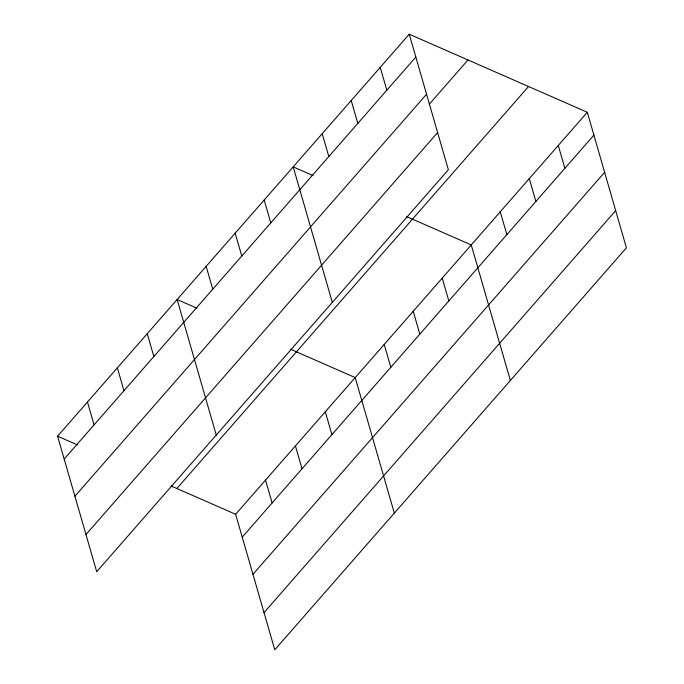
<?xml version="1.0" encoding="UTF-8"?>
<svg xmlns="http://www.w3.org/2000/svg" width="684" height="684" viewBox="0 0 684 684"><rect width="100%" height="100%" fill="white"/><g stroke="black" fill="none" stroke-linecap="round" stroke-linejoin="round"><path stroke-width="1.03" d="M409.237 34.2L448.362 169.735L96.7 571.721L57.584 436.195L409.237 34.2L587.299 112.279L626.416 247.805L274.763 649.8L235.638 514.265L171.026 485.939M64.185 459.049L415.838 57.063M74.915 496.233L426.568 94.238M429.321 104.182L468.001 59.961M85.97 534.546L437.632 132.551M176.882 488.504L528.535 86.509M235.638 514.265L587.299 112.279M242.239 537.128L593.892 135.133M252.969 574.312L604.63 172.317M264.024 612.616L615.686 210.621M313.092 175.583L293.197 166.862L332.313 302.388M406.629 216.597L471.25 244.932L510.367 380.466M197.052 308.245L177.147 299.515L216.264 435.05M290.589 349.259L355.201 377.594L394.326 513.12M57.584 436.195L77.489 444.925M558.281 145.435L564.881 168.298M529.271 178.601L535.871 201.464M500.261 211.766L506.861 234.629M442.24 278.097L448.832 300.96M380.227 67.365L386.828 90.22M413.23 311.263L419.822 334.117M351.217 100.531L357.817 123.385M384.211 344.428L390.812 367.282M322.207 133.696L328.807 156.55M325.31 411.759L331.911 434.622M264.186 200.019L270.779 222.881M235.168 233.184L241.768 256.047M295.42 445.934L302.02 468.788M206.158 266.35L212.758 289.212M265.529 480.1L272.129 502.954M147.257 333.689L153.857 356.544M117.366 367.855L123.966 390.718M87.475 402.021L94.076 424.884"/></g></svg>
